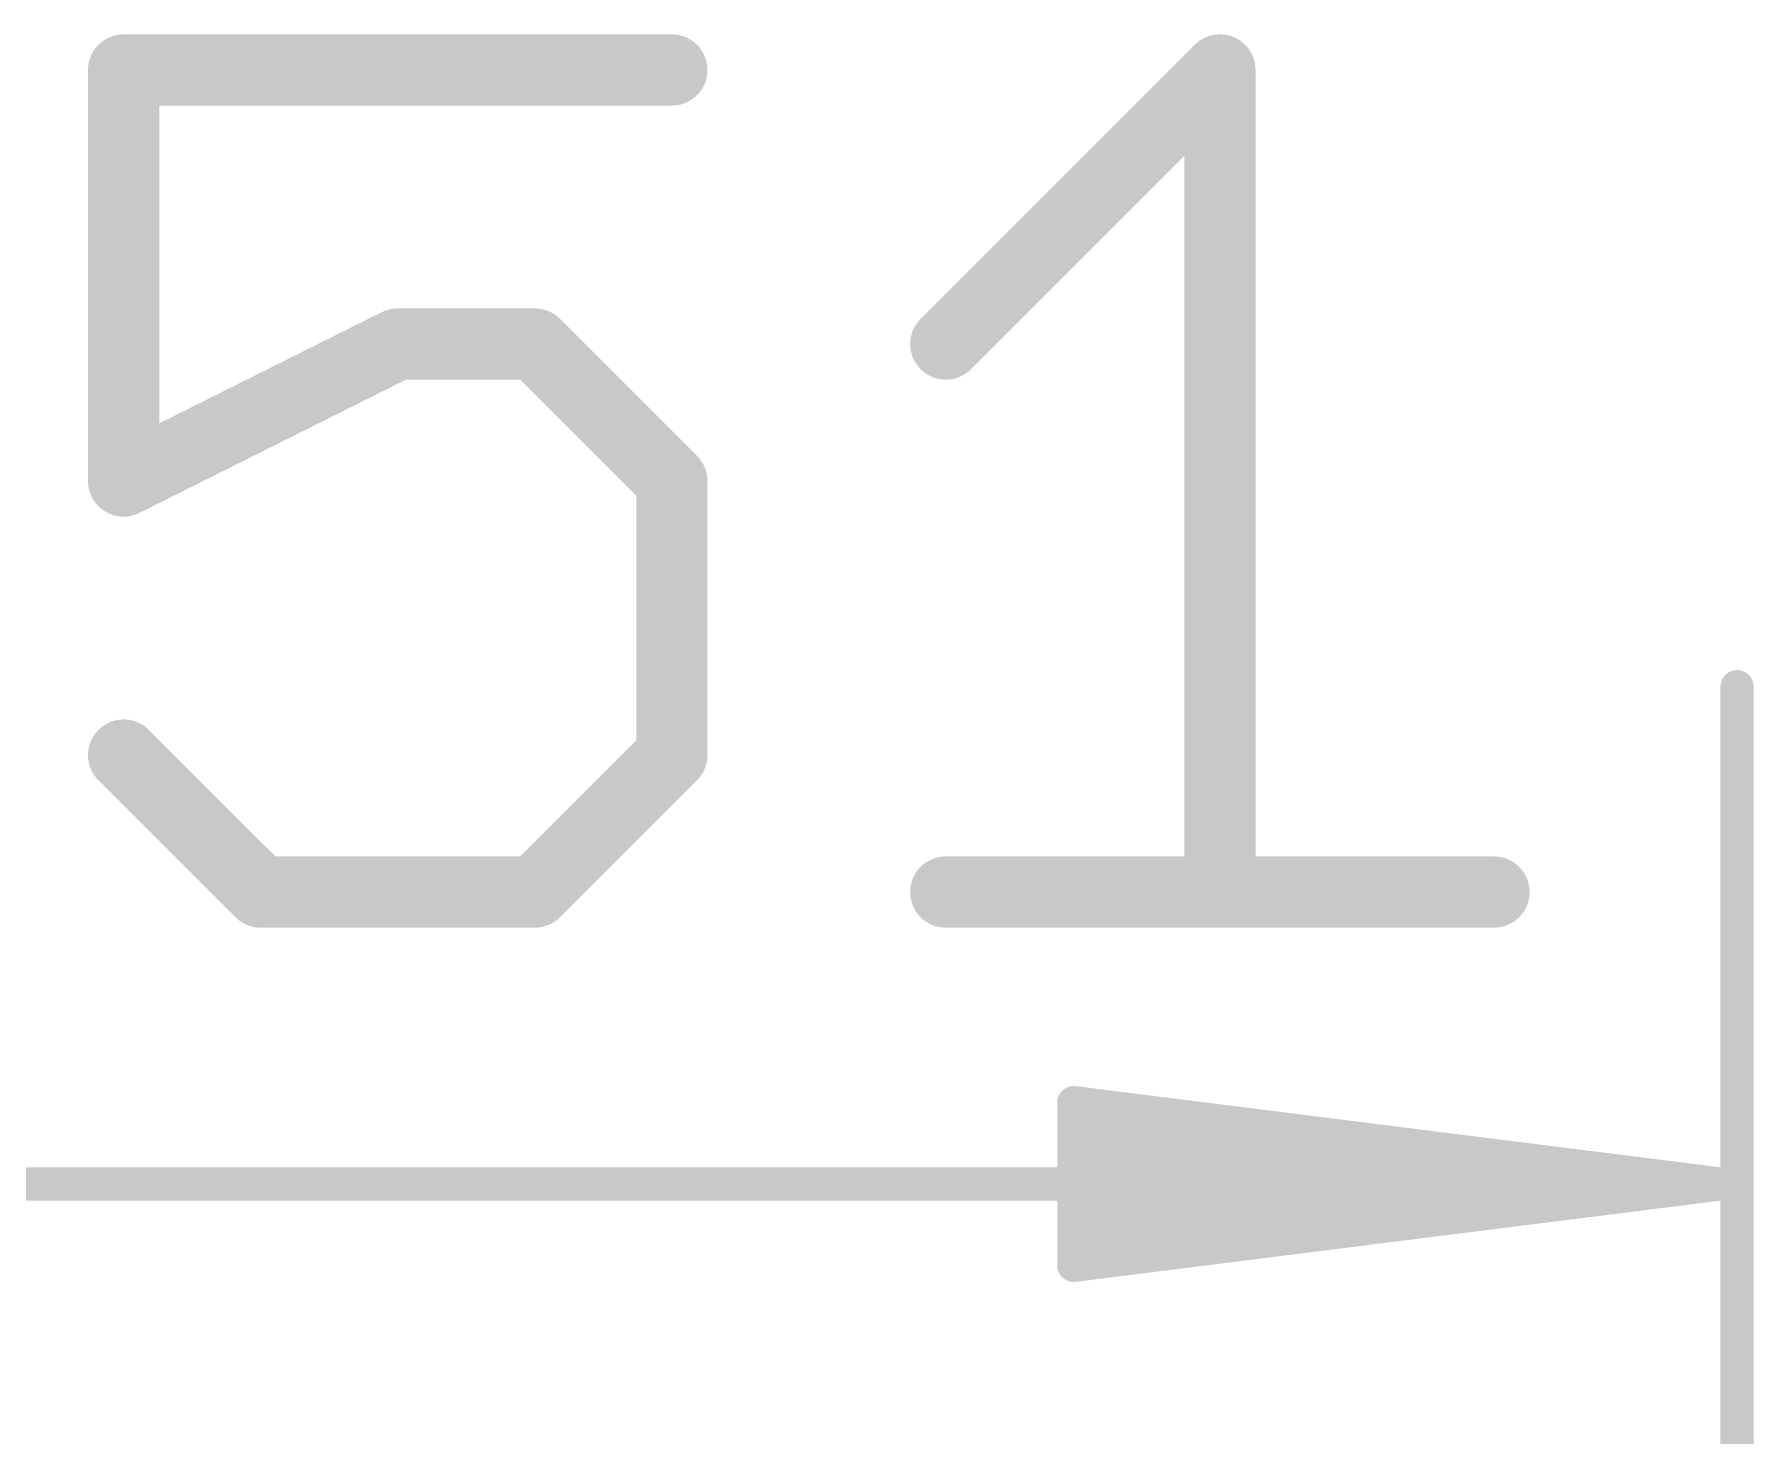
# Model space of a CAD drawing. Extents: x -8.3 to 21.3, y -11.9 to 13.9.
# Drawn here: x 1.58 to 8.32, y 8.41 to 13.91 of the extents above; entities that cross this region are included whole.
import ezdxf

# ---------------------------------------------------------------- set-up
doc = ezdxf.new("R2010")
doc.units = 0
doc.layers.add('47', color=253, linetype='CONTINUOUS')

msp = doc.modelspace()

# ---------------------------------------------------------------- linework, layer by layer
at = {"layer": '47'}
for points, const_width in [([(4.0795, 13.7661), (1.9306, 13.7661)], 0.2794), ([(1.9306, 13.7661), (1.9306, 12.1544)], 0.2794), ([(5.1534, 12.6916), (6.2278, 13.7661)], 0.2794), ([(6.2278, 13.7661), (6.2278, 10.5427)], 0.2794), ([(1.9306, 12.1544), (3.0051, 12.6916)], 0.2794), ([(3.0051, 12.6916), (3.5423, 12.6916)], 0.2794), ([(3.5423, 12.6916), (4.0795, 12.1544)], 0.2794), ([(4.0795, 12.1544), (4.0795, 11.0799)], 0.2794), ([(8.255, 0), (8.255, 11.348)], 0.13), ([(2.4678, 10.5427), (1.9306, 11.0799)], 0.2794), ([(4.0795, 11.0799), (3.5423, 10.5427)], 0.2794), ([(3.5423, 10.5427), (2.4678, 10.5427)], 0.2794), ([(5.1534, 10.5427), (7.3023, 10.5427)], 0.2794), ([(8.19, 9.398), (5.655, 9.7172)], 0.13), ([(5.655, 9.7172), (5.655, 9.0788)], 0.13), ([(8.19, 9.398), (5.655, 9.658)], 0.13), ([(8.19, 9.398), (5.655, 9.528)], 0.13), ([(-8.19, 9.398), (8.19, 9.398)], 0.13), ([(5.655, 9.0788), (8.19, 9.398)], 0.13), ([(5.655, 9.268), (8.19, 9.398)], 0.13), ([(5.655, 9.138), (8.19, 9.398)], 0.13)]:
    msp.add_lwpolyline(points, dxfattribs=dict(at, const_width=const_width))
for points, const_width in [([(1.9306, 13.8359, 1), (1.9306, 13.6962)], 0.1397), ([(2.0005, 13.7661, 1), (1.8608, 13.7661)], 0.1397), ([(4.0795, 13.6962, 1), (4.0795, 13.8359)], 0.1397), ([(6.2977, 13.7661, 1), (6.158, 13.7661)], 0.1397), ([(6.2772, 13.7167, 1), (6.1784, 13.8154)], 0.1397), ([(3.0051, 12.7615, 1), (3.0051, 12.6218)], 0.1397), ([(3.0363, 12.6291, 1), (2.9738, 12.7541)], 0.1397), ([(3.5917, 12.741, 1), (3.4929, 12.6422)], 0.1397), ([(3.5423, 12.6218, 1), (3.5423, 12.7615)], 0.1397), ([(5.104, 12.741, 1), (5.2028, 12.6422)], 0.1397), ([(1.8994, 12.2169, 1), (1.9619, 12.0919)], 0.1397), ([(4.1494, 12.1544, 1), (4.0097, 12.1544)], 0.1397), ([(4.0301, 12.105, 1), (4.1289, 12.2038)], 0.1397), ([(1.8608, 12.1544, 1), (2.0005, 12.1544)], 0.1397), ([(8.2875, 11.348, 1), (8.2225, 11.348)], 0.065), ([(1.98, 11.1293, 1), (1.8812, 11.0305)], 0.1397), ([(4.1289, 11.0305, 1), (4.0301, 11.1293)], 0.1397), ([(4.0097, 11.0799, 1), (4.1494, 11.0799)], 0.1397), ([(2.4678, 10.6126, 1), (2.4678, 10.4728)], 0.1397), ([(2.4185, 10.4933, 1), (2.5172, 10.5921)], 0.1397), ([(3.4929, 10.5921, 1), (3.5917, 10.4933)], 0.1397), ([(3.5423, 10.4728, 1), (3.5423, 10.6126)], 0.1397), ([(5.1534, 10.6126, 1), (5.1534, 10.4728)], 0.1397), ([(7.3023, 10.4728, 1), (7.3023, 10.6126)], 0.1397), ([(6.158, 10.5427, 1), (6.2977, 10.5427)], 0.1397), ([(5.6591, 9.7495, 1), (5.6509, 9.685)], 0.065), ([(5.6875, 9.7172, 1), (5.6225, 9.7172)], 0.065), ([(5.6583, 9.6903, 1), (5.6517, 9.6257)], 0.065), ([(5.6567, 9.5605, 1), (5.6533, 9.4955)], 0.065), ([(8.1941, 9.3658, 1), (8.1859, 9.4302)], 0.065), ([(8.1859, 9.3658, 1), (8.1941, 9.4302)], 0.065), ([(8.1933, 9.3657, 1), (8.1867, 9.4303)], 0.065), ([(8.1867, 9.3657, 1), (8.1933, 9.4303)], 0.065), ([(8.1883, 9.3655, 1), (8.1917, 9.4305)], 0.065), ([(8.1917, 9.3655, 1), (8.1883, 9.4305)], 0.065), ([(8.19, 9.3655, 1), (8.19, 9.4305)], 0.065), ([(5.6533, 9.3005, 1), (5.6567, 9.2355)], 0.065), ([(5.6517, 9.1703, 1), (5.6583, 9.1057)], 0.065), ([(5.6509, 9.111, 1), (5.6591, 9.0465)], 0.065), ([(5.6225, 9.0788, 1), (5.6875, 9.0788)], 0.065)]:
    msp.add_lwpolyline(points, format="xyb", dxfattribs=dict(at, const_width=const_width))

doc.saveas('drawing.dxf')
